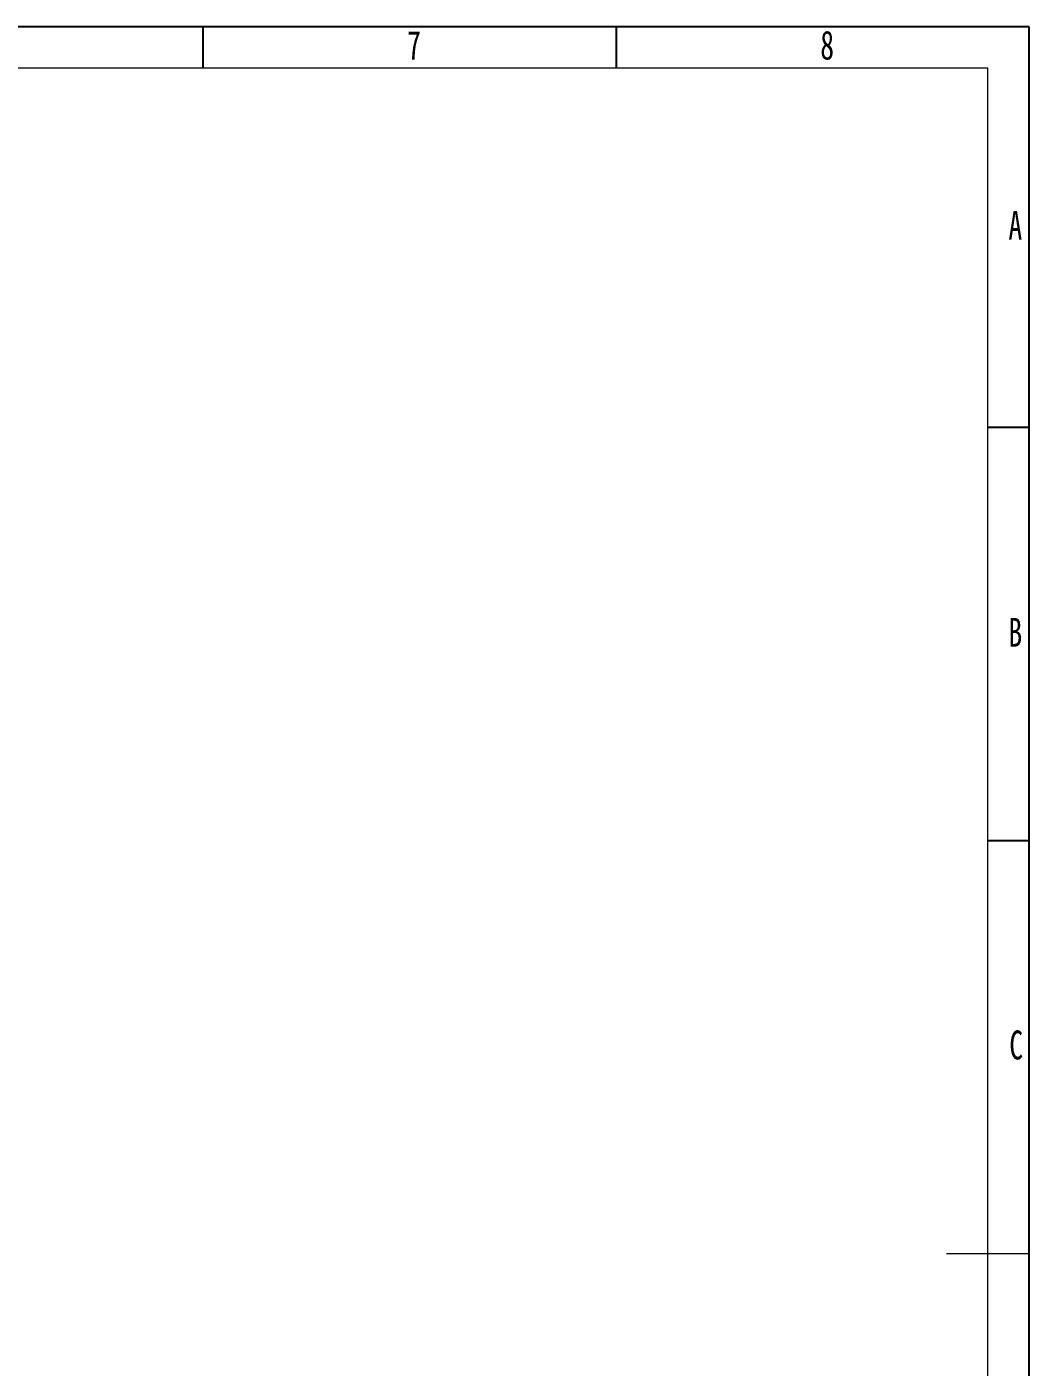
# Model space of a CAD drawing. Header units: millimetres. Extents: x 0 to 420, y 0 to 297.
# Drawn here: x 298.7 to 420, y 134.8 to 297 of the extents above; entities that cross this region are included whole.
import ezdxf

# ---------------------------------------------------------------- set-up
doc = ezdxf.new("R2010")
doc.units = ezdxf.units.MM
for name, color, linetype in [('10', 7, 'Continuous'), ('5', 7, 'Continuous'), ('9', 7, 'Continuous')]:
    doc.layers.add(name, color=color, linetype=linetype)
doc.styles.add('SLDTEXTSTYLE4', font='TXT', dxfattribs={"width": 0.7})

msp = doc.modelspace()

# ---------------------------------------------------------------- linework, layer by layer
at = {"layer": '5'}
for p, q in [((320, 297), (320, 292)), ((370, 297), (370, 292)), ((420, 248.5), (415, 248.5)), ((420, 198.5), (415, 198.5))]:
    msp.add_line(p, q, dxfattribs=at)
at = {"layer": '5', "color": 7, "lineweight": 15}
for p, q in [((415, 292), (25, 292)), ((415, 5), (415, 292))]:
    msp.add_line(p, q, dxfattribs=at)
at = {"layer": '5', "lineweight": 15}
msp.add_line((420, 148.5), (410, 148.5), dxfattribs=at)
at = {"layer": '9', "color": 7}
for p, q in [((420, 297), (0, 297)), ((420, 148.5), (420, 297)), ((420, 0), (420, 148.5))]:
    msp.add_line(p, q, dxfattribs=at)

# ---------------------------------------------------------------- texts
at = {"layer": '10', "char_height": 3.5, "attachment_point": 2, "style": 'SLDTEXTSTYLE4'}
for s, insert in [('7', (345.55, 296.53)), ('8', (395.55, 296.53)), ('A', (418.32, 274.72)), ('B', (418.32, 225.47)), ('C', (418.43, 175.53))]:
    msp.add_mtext(s, dxfattribs=dict(at, insert=insert))

doc.saveas('drawing.dxf')
